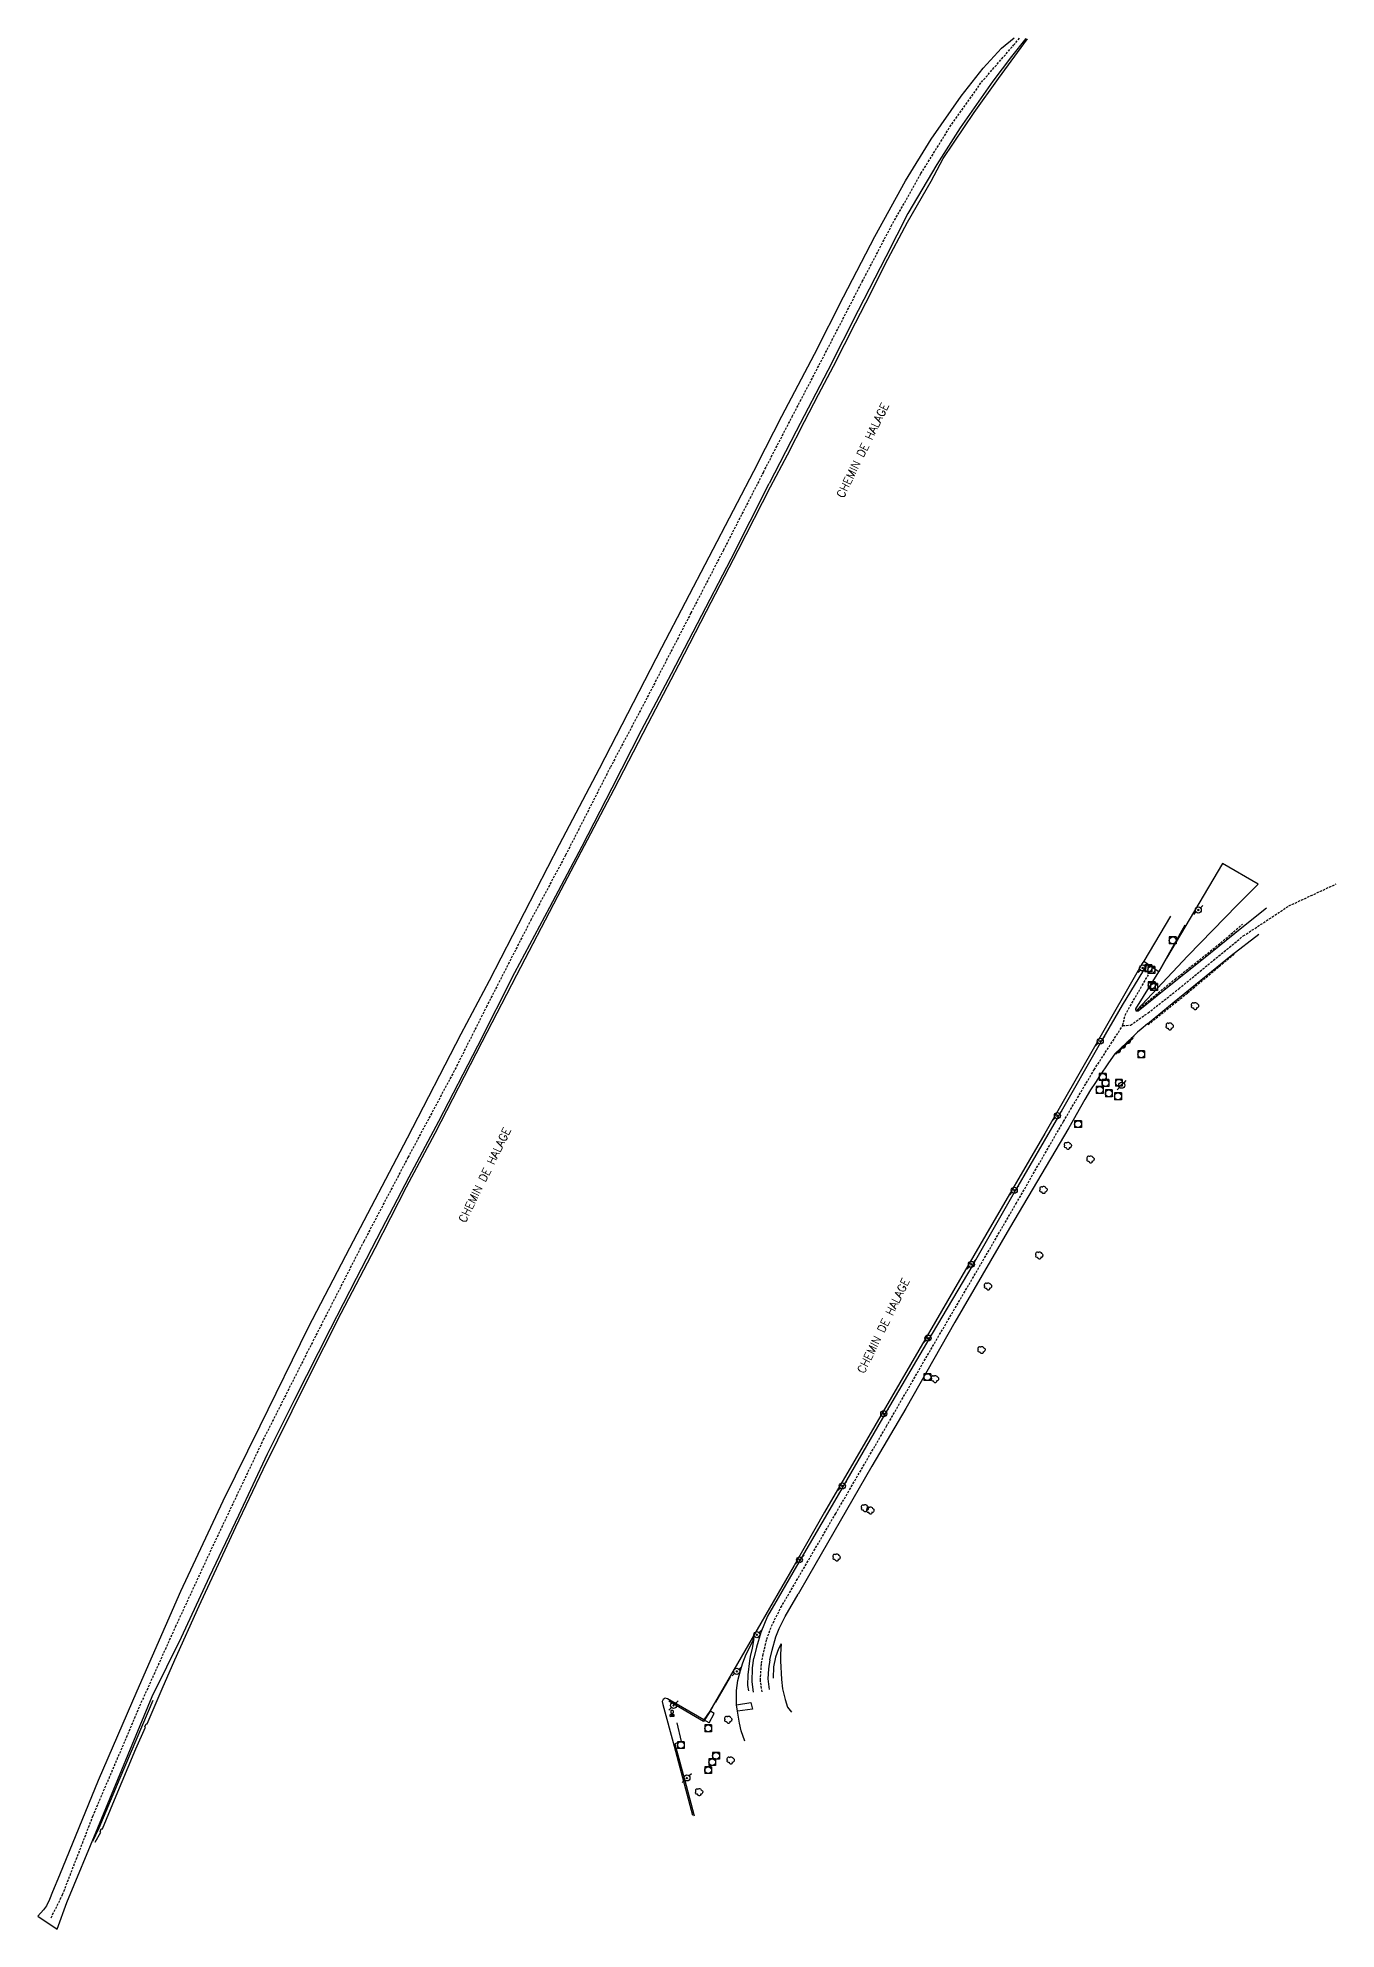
# Model space of a CAD drawing. Header units: millimetres. Extents: x 185031 to 186000, y 126999 to 128001.
# Drawn here: x 185031.2 to 185315.1, y 127237.2 to 127650.8 of the extents above; entities that cross this region are included whole.
import ezdxf
from ezdxf.enums import TextEntityAlignment as Align

# ---------------------------------------------------------------- set-up
doc = ezdxf.new("R2010")
doc.units = ezdxf.units.MM
doc.linetypes.add('DASHED', pattern=[0.75, 0.5, -0.25])
doc.layers.get('0').update_dxf_attribs({"linetype": 'CONTINUOUS'})
for name, color, linetype in [('W0001', 6, 'DASHED'), ('W0008', 7, 'CONTINUOUS'), ('W0010', 4, 'CONTINUOUS'), ('W0017', 7, 'CONTINUOUS'), ('W0105', 7, 'CONTINUOUS'), ('W0112', 1, 'DASHED'), ('W0211', 2, 'CONTINUOUS'), ('W0214', 2, 'CONTINUOUS'), ('W0300', 7, 'CONTINUOUS'), ('W0310', 3, 'CONTINUOUS'), ('W0333', 7, 'CONTINUOUS'), ('W0420', 7, 'CONTINUOUS'), ('W0438', 7, 'CONTINUOUS'), ('W0473', 7, 'CONTINUOUS'), ('W0511', 5, 'CONTINUOUS'), ('W0989', 7, 'CONTINUOUS')]:
    doc.layers.add(name, color=color, linetype=linetype)
doc.styles.get("Standard").update_dxf_attribs({"font": 'romans.shx', "width": 0.85})

# ---------------------------------------------------------------- blocks, each defined once
blk = doc.blocks.new('T473')
for p, q in [((-0.166667, 0.166667), (0.166667, -0.166667)), ((-0.166667, -0.166667), (0.166667, 0.166667)), ((0.500001, 0.500001), (1.000002, 1.000002)), ((-1.000002, -1.000002), (-0.500001, -0.500001))]:
    blk.add_line(p, q)
blk.add_ellipse((0, 0), major_axis=(0.471405, 0.471405), ratio=1, start_param=5.4977871438, end_param=11.780972451)
blk = doc.blocks.new('T420')
for p, q in [((0.75, 0.75), (-0.75, 0.75)), ((-0.75, 0.75), (-0.75, -0.75)), ((0.75, 0.75), (0.75, -0.75)), ((0.75, -0.75), (-0.75, -0.75))]:
    blk.add_line(p, q)
blk.add_ellipse((0, 0), major_axis=(-0.53, 0.53), ratio=1, start_param=3.926991, end_param=10.210176)
blk = doc.blocks.new('T300')
for p, q in [((-0.8, 0.51), (-0.86, 0.34)), ((-0.86, 0.34), (-0.86, 0.17)), ((-0.86, 0.17), (-0.74, 0.06)), ((-0.69, 0.63), (-0.8, 0.51)), ((-0.8, -0.06), (-0.74, 0.06)), ((-0.74, 0.06), (-0.69, 0.11)), ((-0.57, 0.69), (-0.69, 0.63)), ((-0.46, 0.69), (-0.57, 0.69)), ((-0.29, 0.63), (-0.46, 0.69)), ((-0.29, 0.63), (-0.17, 0.74)), ((-0.23, 0.57), (-0.29, 0.63)), ((-0.17, 0.74), (-0.06, 0.8)), ((-0.06, 0.8), (0.06, 0.8)), ((0.06, 0.8), (0.23, 0.74)), ((0.23, 0.74), (0.34, 0.63)), ((0.34, 0.63), (0.4, 0.51)), ((0.46, 0.46), (0.34, 0.46)), ((0.4, 0.51), (0.4, 0.46)), ((0.57, 0.4), (0.46, 0.46)), ((0.57, 0.4), (0.69, 0.29)), ((0.69, 0.29), (0.74, 0.17)), ((0.74, 0.06), (0.69, -0.17)), ((0.74, 0.17), (0.74, 0.06)), ((-0.8, -0.17), (-0.8, -0.06)), ((-0.8, -0.23), (-0.8, -0.17)), ((-0.74, -0.34), (-0.8, -0.23)), ((-0.69, -0.4), (-0.74, -0.34)), ((-0.51, -0.46), (-0.69, -0.4)), ((-0.4, -0.46), (-0.51, -0.46)), ((-0.4, -0.46), (-0.34, -0.46)), ((-0.34, -0.46), (-0.34, -0.4)), ((-0.34, -0.51), (-0.34, -0.46)), ((-0.29, -0.63), (-0.34, -0.51)), ((-0.17, -0.74), (-0.29, -0.63)), ((-0.06, -0.8), (-0.17, -0.74)), ((0.06, -0.8), (-0.06, -0.8)), ((0.17, -0.74), (0.06, -0.8)), ((0.23, -0.69), (0.17, -0.74)), ((0.29, -0.46), (0.23, -0.46)), ((0.29, -0.63), (0.23, -0.69)), ((0.46, -0.4), (0.29, -0.46)), ((0.34, -0.51), (0.29, -0.63)), ((0.34, -0.51), (0.34, -0.46)), ((0.57, -0.34), (0.46, -0.4)), ((0.63, -0.29), (0.57, -0.34)), ((0.69, -0.17), (0.63, -0.29))]:
    blk.add_line(p, q)
blk = doc.blocks.new('T438')
for p, q in [((-0.4, 0.2), (0.4, 0.2)), ((-0.4, -0.2), (-0.4, 0.2)), ((0.15, 1.1), (-0.3, 1.1)), ((-0.3, 1.1), (-0.3, 0.5)), ((-0.3, 0.5), (0.15, 0.5)), ((0.3, 0.65), (0.3, 0.95)), ((0.4, 0.2), (0.4, -0.2))]:
    blk.add_line(p, q)
at = {"flags": 128}
for points in [[(-0.4, -0.2), (0.4, 0.2)], [(0.4, -0.2), (-0.4, -0.2)]]:
    blk.add_lwpolyline(points, dxfattribs=at)
for centre, major_axis, start_param, end_param in [((0.15, 0.95), (0.106, -0.106), 0.785398, 2.356194), ((0.15, 0.65), (0.106, 0.106), 3.926991, 5.497787)]:
    blk.add_ellipse(centre, major_axis=major_axis, ratio=1, start_param=start_param, end_param=end_param)
blk = doc.blocks.new('t310o')
at = {"color": 0, "linetype": 'Continuous'}
for centre, start, end in [((-0.5, 0.38), 216.8699, 323.1304), ((0.5, -0.37), 36.8699, 143.1303)]:
    blk.add_arc(centre, 0.625, start, end, dxfattribs=at)

msp = doc.modelspace()

# ---------------------------------------------------------------- linework, layer by layer
at = {"layer": 'W0001'}
for points in [[(185189.86, 127555.81), (185196.17, 127567.99), (185203.13, 127581.32), (185211.5, 127597.54), (185217.81, 127609.6), (185224.32, 127621.13), (185230.67, 127631.35), (185237.54, 127641.08), (185244.59, 127649.21), (185245.93, 127650.81)], [(185189.86, 127555.81), (185181.12, 127538.79), (185174.02, 127525.03), (185164.01, 127505.69), (185156.36, 127491.23), (185146.61, 127472.08), (185139.06, 127457.98), (185129.37, 127439.06), (185122.27, 127424.91), (185112.14, 127405.96), (185102.47, 127387.57), (185090.12, 127363.36), (185080.57, 127344.41), (185069.34, 127320.74), (185061.38, 127303.54), (185054.1, 127287.4)], [(185268.47, 127434.8), (185270.15, 127434.91), (185273.99, 127437.56), (185280.7, 127442.85), (185287.67, 127448.58), (185294.82, 127454.4), (185304.77, 127460.96), (185315.13, 127465.77)], [(185268.47, 127434.8), (185268.96, 127437.09), (185274.06, 127445.92)], [(185197.13, 127313.43), (185205.68, 127328.09), (185216.78, 127347.16), (185226.49, 127363.98), (185237.47, 127382.68), (185245.13, 127395.86), (185255.5, 127413.85), (185262.19, 127425.13), (185268.47, 127434.8)], [(185189.75, 127297.06), (185190.61, 127300.61), (185191.64, 127303.47), (185193.69, 127307.53), (185197.13, 127313.43)], [(185189.6, 127289.06), (185189.2, 127291.65), (185189.45, 127295.32), (185189.75, 127297.06)], [(185034.09, 127239.68), (185036.61, 127244.75), (185043.23, 127261.89), (185054.1, 127287.4)]]:
    msp.add_lwpolyline(points, dxfattribs=at)
at = {"layer": 'W0008'}
for points in [[(185188.57, 127557.64), (185193.87, 127568.07), (185201.03, 127581.63), (185207.39, 127594.14), (185214.23, 127607.38), (185220.95, 127619.55), (185226.53, 127628.64), (185233.11, 127638.03), (185237.95, 127644.15), (185241.95, 127648.52), (185244.68, 127650.81)], [(185247.25, 127650.64), (185244.13, 127646.75), (185240.02, 127641.35), (185232.86, 127631.16), (185227.8, 127623.09), (185221.48, 127612.36), (185216.64, 127602.95), (185210.59, 127591.16), (185203.95, 127578.06), (185197.05, 127564.77), (185191.1, 127553.38)], [(185188.57, 127557.64), (185177.95, 127537.22), (185167.59, 127517.38), (185153.92, 127490.96), (185145.18, 127474.33), (185129.91, 127444.59), (185123.72, 127432.91), (185111.94, 127410.15), (185099.36, 127386.09), (185090.28, 127368.74), (185079.74, 127347.19), (185071.65, 127330.81), (185062.4, 127311.06), (185052.82, 127289.24)], [(185056.2, 127288.04), (185062.63, 127301.05), (185068.76, 127314.24), (185075.12, 127327.72), (185081.45, 127341.16), (185087.36, 127353.09), (185095.17, 127368.46), (185100.86, 127379.59), (185106.41, 127390.24), (185112.39, 127401.69), (185118.86, 127413.92), (185127.42, 127430.38), (185135.54, 127446.4), (185143.14, 127460.71), (185150.23, 127474.04), (185156.79, 127486.81), (185163.21, 127499.38), (185169.75, 127511.82), (185175.46, 127522.74), (185182.8, 127536.89), (185191.1, 127553.38)], [(185299.9, 127460.49), (185299.9, 127460.49), (185294.51, 127456.18), (185286.1, 127449.41), (185277.9, 127442.85), (185271.79, 127437.93), (185271.41, 127437.97), (185271.28, 127438.45), (185276.35, 127446.53), (185273.76, 127448.21), (185268.36, 127439.23), (185263.84, 127431.44), (185254.39, 127415), (185245.03, 127398.78), (185235.63, 127382.48), (185226.76, 127367.44), (185216.72, 127350.36), (185205.41, 127330.81), (185197.12, 127316.58)], [(185273.84, 127435.17), (185279.69, 127439.99), (185287.88, 127446.6), (185292.16, 127450.11), (185298.23, 127454.82)], [(185273.84, 127435.17), (185272.47, 127434.01), (185271.69, 127433.35), (185270.63, 127432.34), (185266.73, 127428.6), (185265.34, 127426.67), (185263.4, 127423.77), (185262.46, 127422.33), (185261.43, 127420.76), (185260.18, 127418.61), (185256.64, 127412.45), (185243.69, 127390.46), (185231.76, 127369.92), (185221.02, 127351.09), (185213.6, 127338.45), (185199.74, 127314.41), (185197.48, 127310.44)], [(185197.12, 127316.58), (185193.07, 127309.68), (185190.78, 127305.62), (185189.32, 127302.08), (185188.36, 127298.85), (185187.79, 127296.44)], [(185191.3, 127296.12), (185191.78, 127298.17), (185192.55, 127301.1), (185193.29, 127302.95), (185194.59, 127305.55), (185197.48, 127310.44)], [(185187.71, 127288.99), (185187.41, 127291.31), (185187.51, 127294.35), (185187.79, 127296.44)], [(185191.3, 127296.12), (185190.99, 127294.12), (185190.87, 127291.97), (185191.11, 127289.59)], [(185052.82, 127289.24), (185044.38, 127269.68), (185035.96, 127249.03), (185034.42, 127245.33), (185033.74, 127243.65), (185033.07, 127242.29), (185032.4, 127241.44), (185031.19, 127240.02)], [(185035.45, 127237.19), (185037.55, 127243.04), (185044.33, 127259.38), (185056.2, 127288.04)], [(185031.19, 127240.02), (185035.45, 127237.19)]]:
    msp.add_lwpolyline(points, dxfattribs=at)
at = {"layer": 'W0010'}
for points in [[(185182.63, 127292.35), (185179.38, 127286.85)], [(185043.25, 127256.43), (185044.61, 127259.35), (185049.23, 127270.32), (185056.38, 127287.29)], [(185178.83, 127285.9), (185178.17, 127284.74), (185176.74, 127282.62), (185174.16, 127284.13), (185169.17, 127287.04)], [(185170.92, 127282.32), (185171.88, 127278.22), (185170.48, 127277.71), (185172.94, 127268.62), (185174.7, 127261.96)]]:
    msp.add_lwpolyline(points, dxfattribs=at)
at = {"layer": 'W0017'}
for points in [[(185278.86, 127458.76), (185273.03, 127448.89)], [(185276.35, 127446.53), (185282.09, 127456.8)]]:
    msp.add_lwpolyline(points, dxfattribs=at)
at = {"layer": 'W0105'}
for points in [[(185177.97, 127282.28), (185179.08, 127284.34), (185178.16, 127284.92)], [(185177.97, 127282.28), (185176.85, 127282.95)]]:
    msp.add_lwpolyline(points, dxfattribs=at)
msp.add_lwpolyline([(185187.12, 127286.75), (185187.47, 127285.29), (185184.19, 127284.84), (185183.97, 127286.27)], close=True, dxfattribs=at)
at = {"layer": 'W0112'}
for points in [[(185271.56, 127438.16), (185279.92, 127444.98), (185289.85, 127452.85), (185294.66, 127456.99)], [(185292.81, 127450.4), (185282.58, 127441.84), (185273.93, 127434.88)]]:
    msp.add_lwpolyline(points, dxfattribs=at)
at = {"layer": 'W0211'}
for points in [[(185186.92, 127295.89), (185187.05, 127296.79), (185187.45, 127298.65), (185187.86, 127300.75)], [(185193.78, 127299.62), (185193.14, 127298.52), (185192.5, 127296.68)], [(185186.71, 127289.31), (185186.46, 127290.51), (185186.55, 127292.83), (185186.92, 127295.89)], [(185192.5, 127296.68), (185192.1, 127294.59), (185192.01, 127292.1)]]:
    msp.add_lwpolyline(points, dxfattribs=at)
at = {"layer": 'W0214'}
for points in [[(185185.37, 127295.42), (185186.1, 127297.33), (185187.86, 127300.75)], [(185193.78, 127299.62), (185193.58, 127297.31), (185193.59, 127295.86)], [(185183.97, 127286.27), (185184, 127289.39), (185184.31, 127291.57), (185184.88, 127293.78), (185185.37, 127295.42)], [(185193.59, 127295.86), (185193.85, 127291.81), (185194.07, 127289.78), (185194.61, 127287.44), (185195.16, 127285.76), (185196.04, 127284.66)], [(185185.83, 127278.29), (185185.01, 127280.54), (185184.62, 127282.23), (185184.19, 127284.84)]]:
    msp.add_lwpolyline(points, dxfattribs=at)
at = {"layer": 'W0310'}
msp.add_lwpolyline([(185266.93, 127428.54), (185270.7, 127432.08)], dxfattribs=at)
at = {"layer": 'W0333'}
msp.add_lwpolyline([(185298.07, 127465.71), (185293.57, 127461.18), (185282.68, 127450.08), (185271.56, 127438.16)], dxfattribs=at)
at = {"layer": 'W0511'}
for points in [[(185191.45, 127552.6), (185195.13, 127559.61), (185198.84, 127566.88), (185201.91, 127572.82), (185205.23, 127579.04), (185209.98, 127588.46), (185213.34, 127594.98), (185216.48, 127601.29), (185221.37, 127610.51), (185226.55, 127619.5), (185229.2, 127624.4), (185235.96, 127634.49), (185241.3, 127641.91), (185247.62, 127650.57)], [(185061.16, 127296.09), (185066.49, 127307.88), (185074.47, 127325.14), (185080.44, 127337.74), (185090.02, 127357.04), (185097.56, 127371.88), (185104.96, 127386.11), (185111.85, 127399.53), (185118.07, 127411.3), (185128.38, 127431.21), (185135.95, 127445.88), (185144.93, 127463.1), (185157.22, 127486.49), (185164.64, 127500.86), (185171.36, 127513.72), (185177.44, 127525.43), (185184.34, 127538.76), (185191.45, 127552.6)], [(185290.25, 127470.25), (185278.01, 127449.51), (185276.35, 127446.53)], [(185298.07, 127465.71), (185290.25, 127470.25)], [(185272.71, 127448.36), (185262.56, 127430.69), (185251.41, 127411.18), (185238.51, 127389), (185227.48, 127370.1), (185214.21, 127347.29), (185203.25, 127328.36), (185196.6, 127316.74)], [(185273.03, 127448.89), (185272.71, 127448.36)], [(185273.03, 127448.89), (185276.38, 127446.57)], [(185196.6, 127316.74), (185185.78, 127298.06)], [(185185.78, 127298.06), (185181.28, 127290.27), (185178.13, 127284.88), (185176.84, 127282.94), (185168.88, 127287.53), (185168.39, 127287.68), (185167.91, 127287.41), (185167.72, 127287.01), (185167.87, 127286.29), (185170.35, 127277.18), (185174.34, 127262.1)], [(185043.71, 127256.24), (185044.97, 127258.38), (185044.79, 127258.47), (185045.04, 127259.12), (185045.3, 127259.12), (185047.96, 127265.48), (185052.63, 127276.62), (185054.76, 127281.35), (185054.6, 127281.44), (185054.91, 127282.12), (185055.09, 127282.08), (185058.39, 127289.76), (185061.16, 127296.09)]]:
    msp.add_lwpolyline(points, dxfattribs=at)

# ---------------------------------------------------------------- block references
at = {"layer": 'W0300'}
for p in [(185284.31, 127439.06), (185278.77, 127434.63), (185256.5, 127408.5), (185261.44, 127405.53), (185251.15, 127398.85), (185250.24, 127384.52), (185239.04, 127377.76), (185237.6, 127363.85), (185227.44, 127357.49), (185212.12, 127329.25), (185213.31, 127328.74), (185205.92, 127318.46), (185182.23, 127283), (185182.76, 127274.1), (185175.85, 127267.14)]:
    msp.add_blockref('T300', p, dxfattribs=at)
at = {"layer": 'W0310', "rotation": 43.22772232827023}
for p in [(185268.03, 127429.57), (185269.12, 127430.6), (185270.21, 127431.62)]:
    msp.add_blockref('t310o', p, dxfattribs=at)
at = {"layer": 'W0420'}
for p in [(185279.37, 127453.42), (185274.03, 127447.32), (185274.71, 127446.96), (185274.79, 127443.6), (185275.3, 127443.24), (185272.49, 127428.51), (185263.42, 127420.71), (185264.07, 127423.57), (185264.67, 127422.24), (185267.61, 127422.28), (185265.4, 127419.99), (185267.42, 127419.33), (185258.67, 127413.25), (185225.73, 127357.91), (185177.79, 127281.09), (185171.82, 127277.43), (185177.78, 127271.96), (185178.67, 127273.71), (185179.49, 127275.08)]:
    msp.add_blockref('T420', p, dxfattribs=at)
at = {"layer": 'W0438'}
msp.add_blockref('T438', (185169.9, 127283.9), dxfattribs=at)
at = {"layer": 'W0473'}
for p in [(185284.97, 127460.07), (185272.81, 127447.4), (185263.52, 127431.39), (185268.23, 127421.76), (185254.16, 127415.1), (185244.73, 127398.77), (185235.35, 127382.57), (185225.86, 127366.44), (185216.19, 127349.92), (185207.12, 127334.11), (185197.76, 127317.96), (185188.43, 127301.59), (185184.04, 127293.57), (185170.21, 127286.11), (185173.13, 127270.26)]:
    msp.add_blockref('T473', p, dxfattribs=at)

# ---------------------------------------------------------------- texts
at = {"layer": 'W0989'}
for p in [(185206.57, 127550.41), (185123.9, 127391.93), (185211.09, 127358.95)]:
    msp.add_text('CHEMIN DE HALAGE', height=1.75, rotation=63.8868, dxfattribs=at).set_placement(p, align=Align.MIDDLE_LEFT)

doc.saveas('drawing.dxf')
